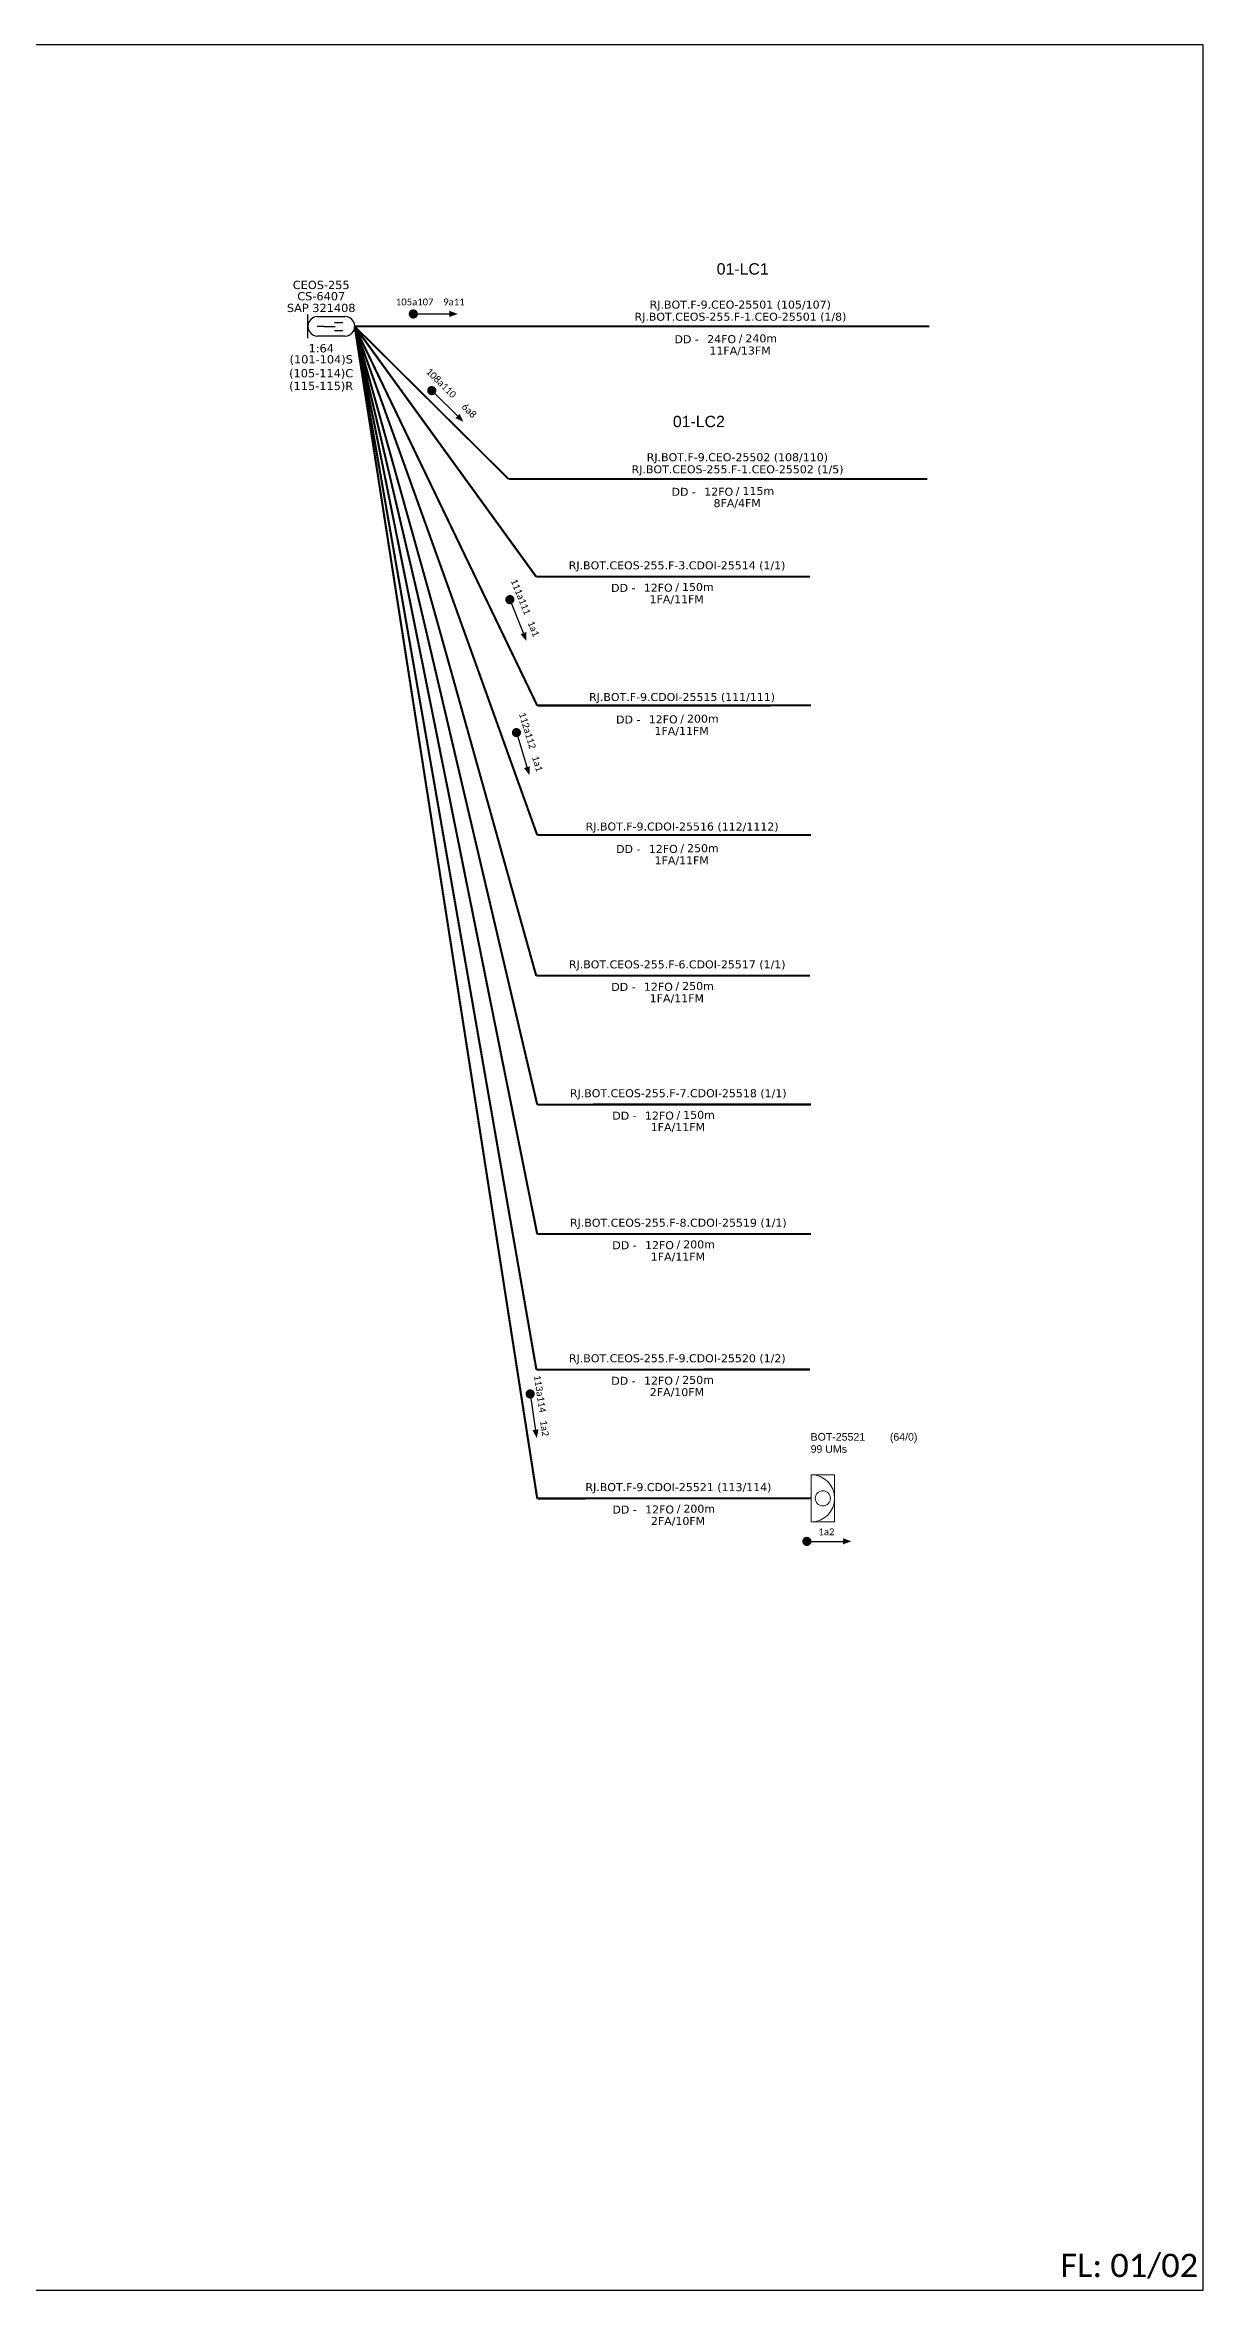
# Model space of a CAD drawing. Header units: inches. Extents: x 1016 to 2772, y -47 to 547.
# Drawn here: x 1548 to 1855, y -47 to 547 of the extents above; entities that cross this region are included whole.
import ezdxf
from ezdxf.enums import TextEntityAlignment as Align

# ---------------------------------------------------------------- set-up
doc = ezdxf.new("R2010")
doc.units = ezdxf.units.IN
doc.header["$MEASUREMENT"] = 0
for name, color, linetype, lineweight in [("20.0-LEGENDA DOS CDO'S", 1, 'Continuous', 0), ('20.1-CDO_INTERIOR', 1, 'Continuous', 0), ('40.1-ETIQUETAS', 1, 'Continuous', 20)]:
    doc.layers.add(name, color=color, linetype=linetype, lineweight=lineweight)
for name, color, linetype in [('20.4-CEOS', 1, 'Continuous'), ('CAP a instalar', 1, 'Continuous'), ('SETA', 7, 'Continuous')]:
    doc.layers.add(name, color=color, linetype=linetype)
doc.styles.add('ARIAL', font='arial.ttf')
doc.styles.add('siredit', font='verdana.ttf')
doc.styles.add('WMF-Calibri0', font='calibri.ttf')

msp = doc.modelspace()

# ---------------------------------------------------------------- linework, layer by layer
msp.add_lwpolyline([(1016.3, -46.77), (1854.86, -46.77), (1854.86, 547.23), (1016.3, 547.23), (1016.3, -46.77)])
at = {"color": 0, "const_width": 1.21}
for points in [[(1645.34, 476.04, 1), (1646.55, 476.04, 1)], [(1650.39, 456.19, 1), (1651.25, 455.34, 1)], [(1671.26, 401.03, 1), (1671.71, 399.9, 1)], [(1673.04, 365.86, 1), (1673.39, 364.71, 1)], [(1676.76, 190.92, 1), (1676.94, 189.72, 1)], [(1749.44, 151.31, 1), (1750.65, 151.31, 1)]]:
    msp.add_lwpolyline(points, format="xyb", close=True, dxfattribs=at)
at = {"layer": '20.1-CDO_INTERIOR', "color": 1, "lineweight": 18}
msp.add_lwpolyline([(1757.4, 156.45), (1757.4, 168.95), (1751.15, 168.95), (1751.15, 156.45)], close=True, dxfattribs=at)
msp.add_circle((1754.28, 162.7), 2, dxfattribs=at)
msp.add_arc((1751.15, 162.7), 6.25, 270, 90, dxfattribs=at)
at = {"layer": '20.4-CEOS', "color": 5}
for p, q in [((1618.05, 469.66), (1618.05, 475.87)), ((1620.63, 475.34), (1627.86, 475.34)), ((1622.25, 472.77), (1620.51, 472.77)), ((1627.86, 470.19), (1620.63, 470.19)), ((1622.25, 472.77), (1625.23, 472.77)), ((1625.1, 473.79), (1627.29, 473.79)), ((1625.1, 471.64), (1627.29, 471.64))]:
    msp.add_line(p, q, dxfattribs=at)
for centre, major_axis, start_param, end_param in [((1620.63, 472.77), (1.82, 1.82), 0.785398, 3.926991), ((1627.86, 472.77), (-1.82, 1.82), 2.356194, 5.497787)]:
    msp.add_ellipse(centre, major_axis=major_axis, ratio=1, start_param=start_param, end_param=end_param, dxfattribs=at)
at = {"layer": 'CAP a instalar', "color": 8, "ltscale": 7, "const_width": 0.565}
for points in [[(1630.43, 472.77), (1678.45, 406.53)], [(1630.43, 472.77), (1678.72, 372.45)], [(1630.43, 472.77), (1678.72, 338.18)], [(1630.43, 472.77), (1678.45, 300.96)], [(1630.43, 472.77), (1678.72, 266.87)], [(1630.43, 472.77), (1678.72, 232.61)], [(1678.5, 196.75), (1630.43, 472.77)], [(1678.45, 406.53), (1750.87, 406.56)], [(1678.72, 372.45), (1751.15, 372.48)], [(1678.72, 338.18), (1751.17, 338.21)], [(1678.45, 300.96), (1750.87, 300.99)], [(1678.72, 266.87), (1751.15, 266.91)], [(1678.72, 232.61), (1751.17, 232.64)], [(1678.45, 196.75), (1750.87, 196.78)]]:
    msp.add_lwpolyline(points, dxfattribs=at)
at = {"layer": 'CAP a instalar', "color": 1, "ltscale": 7, "const_width": 0.565}
for points in [[(1678.72, 162.67), (1630.43, 472.77)], [(1678.72, 162.67), (1751.15, 162.7)]]:
    msp.add_lwpolyline(points, dxfattribs=at)
at = {"layer": 'CAP a instalar', "color": 0, "ltscale": 7, "const_width": 0.467}
for points in [[(1630.43, 472.77), (1782.48, 472.77)], [(1630.43, 472.77), (1671.13, 432.39)], [(1671.13, 432.39), (1781.93, 432.39)]]:
    msp.add_lwpolyline(points, dxfattribs=at)
at = {"layer": 'SETA', "color": 0}
for points in [[(1645.95, 476.04), (1656.35, 476.04)], [(1650.82, 455.76), (1658.22, 448.45)], [(1671.48, 400.47), (1675.35, 390.81)], [(1673.22, 365.28), (1676.24, 355.33)], [(1676.85, 190.32), (1678.37, 180.03)], [(1750.04, 151.31), (1760.45, 151.31)]]:
    msp.add_lwpolyline(points, dxfattribs=at)
for points in [[(1655.51, 476.86), (1657.73, 476.05), (1655.51, 475.25)], [(1658.2, 449.63), (1659.21, 447.49), (1657.07, 448.48)], [(1675.8, 391.89), (1675.88, 389.53), (1674.31, 391.29)], [(1676.78, 356.37), (1676.65, 354.01), (1675.24, 355.9)], [(1679.07, 180.98), (1678.59, 178.67), (1677.47, 180.74)], [(1759.61, 152.13), (1761.83, 151.33), (1759.61, 150.52)]]:
    msp.add_solid(points, dxfattribs=at)

# ---------------------------------------------------------------- texts
at = {"color": 0, "style": 'ARIAL'}
for s, p in [('01-LC1', (1726.2, 486.47)), ('01-LC2', (1714.61, 446.1))]:
    msp.add_text(s, height=3, dxfattribs=at).set_placement(p)
at = {"color": 0, "char_height": 1.815, "width": 30.6841, "attachment_point": 5}
for s, insert in [('{\\fCalibri|b0|i0|c0|p34;\\C7;105a107}', (1646.3, 479.21)), ('{\\fCalibri|b0|i0|c0|p34;\\C7;9a11}', (1656.69, 479.21)), ('{\\fCalibri|b0|i0|c0|p34;\\C7;1a2}', (1755.22, 153.84))]:
    msp.add_mtext(s, dxfattribs=dict(at, insert=insert))
for s, insert, rotation in [('{\\fCalibri|b0|i0|c0|p34;\\C7;108a110}', (1653.3, 457.77), 315.36685), ('{\\fCalibri|b0|i0|c0|p34;\\C7;6a8}', (1660.7, 450.47), 315.36685), ('{\\fCalibri|b0|i0|c0|p34;\\C7;111a111}', (1674.35, 401.24), 291.8364), ('{\\fCalibri|b0|i0|c0|p34;\\C7;1a1}', (1677.73, 392.76), 291.8364), ('{\\fCalibri|b0|i0|c0|p34;\\C7;112a112}', (1676.14, 365.81), 286.87488), ('{\\fCalibri|b0|i0|c0|p34;\\C7;1a1}', (1678.77, 357.07), 286.87488), ('{\\fCalibri|b0|i0|c0|p34;\\C7;113a114}', (1679.45, 190.34), 278.4077), ('{\\fCalibri|b0|i0|c0|p34;\\C7;1a2}', (1680.65, 181.23), 278.4077)]:
    msp.add_mtext(s, dxfattribs=dict(at, insert=insert, rotation=rotation))
at = {"lineweight": 0, "insert": (1817.13, -37.16), "char_height": 6.168, "width": 569.8964, "attachment_point": 1, "style": 'WMF-Calibri0'}
msp.add_mtext('FL: 01/02', dxfattribs=at)
at = {"layer": "20.0-LEGENDA DOS CDO'S", "color": 1, "style": 'ARIAL'}
for s, p in [('BOT-25521', (1751.03, 177.96)), ('99 UMs', (1751.04, 174.76))]:
    msp.add_text(s, height=2, dxfattribs=at).set_placement(p)
msp.add_text('     (64/0)', height=2.0005, dxfattribs=at).set_placement((1773.71, 177.96), align=Align.CENTER)
at = {"layer": '20.4-CEOS', "color": 5, "style": 'siredit'}
for s, p in [('CEOS-255', (1621.58, 484.82)), ('CS-6407', (1621.58, 481.84)), ('SAP 321408', (1621.58, 478.74))]:
    msp.add_text(s, height=2.183, dxfattribs=at).set_placement(p, align=Align.TOP_CENTER)
at = {"layer": '20.4-CEOS', "color": 0, "style": 'siredit'}
for s, p in [('(101-104)S', (1621.58, 465.14)), ('1:64', (1621.58, 468.06)), ('(105-114)C', (1621.56, 461.46)), ('(115-115)R', (1621.56, 458.1))]:
    msp.add_text(s, height=2.183, dxfattribs=at).set_placement(p, align=Align.TOP_CENTER)
at = {"layer": '40.1-ETIQUETAS', "color": 0, "style": 'siredit'}
for s, p in [('RJ.BOT.CEOS-255.F-1.CEO-25501 (1/8)', (1732.48, 475.32)), ('RJ.BOT.F-9.CEO-25501 (105/107)', (1732.43, 478.52)), ('11FA/13FM', (1732.38, 466.36)), ('RJ.BOT.CEOS-255.F-1.CEO-25502 (1/5)', (1731.71, 434.95)), ('RJ.BOT.F-9.CEO-25502 (108/110)', (1731.66, 438.15)), ('8FA/4FM', (1731.61, 425.99))]:
    msp.add_text(s, height=2.117, dxfattribs=at).set_placement(p, align=Align.MIDDLE_CENTER)
for s, height, p in [('DD -', 2.117, (1721.47, 469.36)), ('24FO', 2.117, (1731.33, 469.39)), ('/', 2.12, (1733, 469.59)), ('DD -', 2.117, (1720.7, 428.99)), ('12FO', 2.117, (1730.55, 429.02)), ('/', 2.12, (1732.22, 429.22))]:
    msp.add_text(s, height=height, dxfattribs=at).set_placement(p, align=Align.MIDDLE_RIGHT)
for s, p in [('240m', (1733.79, 469.59)), ('115m', (1733.02, 429.22))]:
    msp.add_text(s, height=2.117, dxfattribs=at).set_placement(p, align=Align.MIDDLE_LEFT)
at = {"layer": '40.1-ETIQUETAS', "color": 8, "style": 'siredit'}
for s, p in [('RJ.BOT.CEOS-255.F-3.CDOI-25514 (1/1)', (1715.71, 409.54)), ('1FA/11FM', (1715.61, 400.58)), ('RJ.BOT.F-9.CDOI-25515 (111/111)', (1717.03, 374.71)), ('1FA/11FM', (1716.92, 365.75)), ('RJ.BOT.F-9.CDOI-25516 (112/1112)', (1717.04, 340.44)), ('1FA/11FM', (1716.94, 331.48)), ('RJ.BOT.CEOS-255.F-6.CDOI-25517 (1/1)', (1715.75, 303.97)), ('1FA/11FM', (1715.65, 295.01)), ('RJ.BOT.CEOS-255.F-7.CDOI-25518 (1/1)', (1716.02, 269.88)), ('1FA/11FM', (1715.92, 260.92)), ('RJ.BOT.CEOS-255.F-8.CDOI-25519 (1/1)', (1716.04, 235.62)), ('1FA/11FM', (1715.94, 226.65)), ('RJ.BOT.CEOS-255.F-9.CDOI-25520 (1/2)', (1715.77, 199.76)), ('2FA/10FM', (1715.67, 190.8))]:
    msp.add_text(s, height=2.117, dxfattribs=at).set_placement(p, align=Align.MIDDLE_CENTER)
for s, height, p in [('DD -', 2.117, (1704.7, 403.58)), ('12FO', 2.117, (1714.55, 403.62)), ('/', 2.12, (1716.22, 403.81)), ('DD -', 2.117, (1706.02, 368.75)), ('12FO', 2.117, (1715.87, 368.79)), ('/', 2.12, (1717.54, 368.98)), ('DD -', 2.117, (1706.03, 334.49)), ('12FO', 2.117, (1715.89, 334.52)), ('/', 2.12, (1717.56, 334.71)), ('DD -', 2.117, (1704.75, 298.01)), ('12FO', 2.117, (1714.6, 298.04)), ('/', 2.12, (1716.27, 298.24)), ('DD -', 2.117, (1705.02, 263.93)), ('12FO', 2.117, (1714.87, 263.96)), ('/', 2.12, (1716.54, 264.16)), ('DD -', 2.117, (1705.03, 229.66)), ('12FO', 2.117, (1714.89, 229.69)), ('/', 2.12, (1716.55, 229.89)), ('DD -', 2.117, (1704.76, 193.8)), ('12FO', 2.117, (1714.62, 193.83)), ('/', 2.12, (1716.29, 194.03))]:
    msp.add_text(s, height=height, dxfattribs=at).set_placement(p, align=Align.MIDDLE_RIGHT)
for s, p in [('150m', (1717.02, 403.81)), ('200m', (1718.34, 368.98)), ('250m', (1718.35, 334.71)), ('250m', (1717.06, 298.24)), ('150m', (1717.33, 264.16)), ('200m', (1717.35, 229.89)), ('250m', (1717.08, 194.03))]:
    msp.add_text(s, height=2.117, dxfattribs=at).set_placement(p, align=Align.MIDDLE_LEFT)
at = {"layer": '40.1-ETIQUETAS', "color": 1, "style": 'siredit'}
for s, p in [('RJ.BOT.F-9.CDOI-25521 (113/114)', (1716.07, 165.67)), ('2FA/10FM', (1715.97, 156.71))]:
    msp.add_text(s, height=2.117, dxfattribs=at).set_placement(p, align=Align.MIDDLE_CENTER)
for s, height, p in [('DD -', 2.117, (1705.06, 159.72)), ('12FO', 2.117, (1714.92, 159.75)), ('/', 2.12, (1716.59, 159.95))]:
    msp.add_text(s, height=height, dxfattribs=at).set_placement(p, align=Align.MIDDLE_RIGHT)
msp.add_text('200m', height=2.117, dxfattribs=at).set_placement((1717.38, 159.95), align=Align.MIDDLE_LEFT)

doc.saveas('drawing.dxf')
